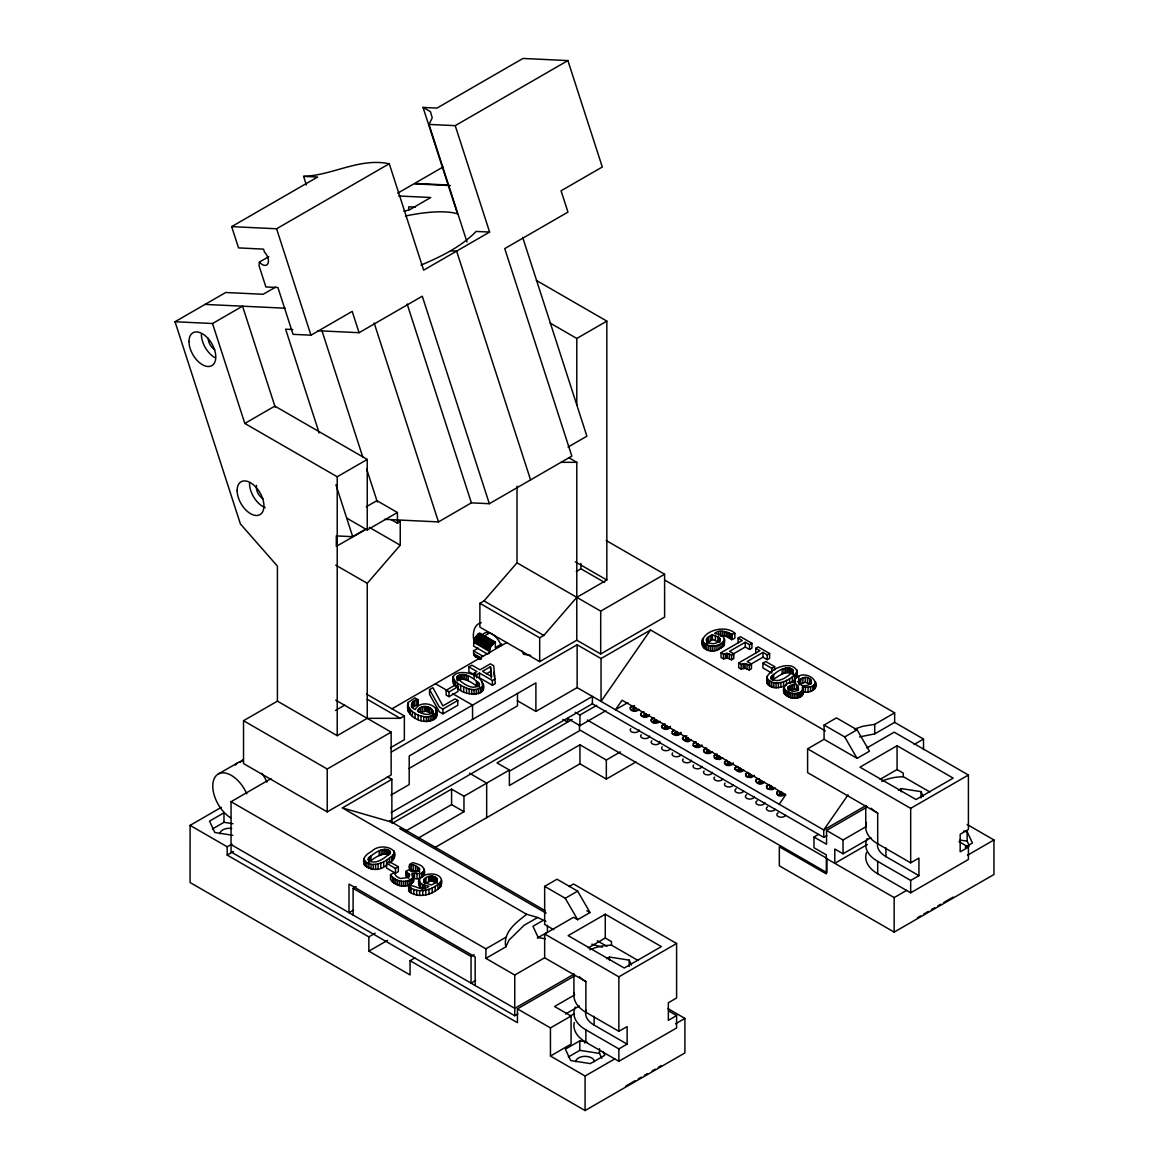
<?xml version="1.0" encoding="UTF-8"?>
<svg xmlns="http://www.w3.org/2000/svg" width="1169" height="1169" viewBox="0 0 1169 1169"><rect width="100%" height="100%" fill="white"/><g stroke="black" fill="none" stroke-linecap="round" stroke-linejoin="round"><path stroke-width="1.5" d="M221.35 807.311L190.094 825.372L190.079 882.522L585.084 1110.55L684.902 1052.933L684.902 1018.404L667.704 1008.482M414.79 957.966L410.071 960.684L410.071 974.961L368.849 951.157L368.849 936.88L227.195 855.08L227.195 846.794L231.886 844.091M406.14 830.823L451.585 804.593L451.585 789.119L391.995 823.473M418.487 837.983L463.961 811.739L463.961 796.25L509.377 770.035L509.377 785.51L579.941 744.77L606.331 760.011L620.359 751.901M575.163 975.574L517.443 1008.876L517.443 1022.685L410.071 960.684M517.005 486.187L517.005 562.815L484.01 600.91L479.889 603.292L479.889 627.11L539.683 661.625L576.785 640.203L576.799 462.325L568.938 457.78M600.691 653.997L600.705 611.139L664.606 574.242L664.606 617.1L600.691 653.997L576.785 640.203M867.383 844.486L834.783 863.321L834.783 849.03L843.039 853.779L843.039 839.985L866.317 826.527M432.808 710.884C430.689 717.138 421.351 713.85 417.479 710.884C420.226 703.723 434.459 705.725 432.808 714.054M799.011 680.373L801.452 685.487C818.417 687.445 809.503 670.655 799.011 680.373L799.011 685.136M720.089 638.654C717.182 649 696.446 641.007 712.403 634.767L719.373 637.5L720.089 641.839M633.306 708.063L634.767 708.94L635.863 707.903M646.413 714.347C640.817 712.447 648.357 716.349 644.616 713.981C642.073 716.641 649.891 713.572 645.814 716.276M654.319 720.557C659.871 721.507 652.287 718.833 655.371 721.507C660.09 720.396 652.039 718 654.728 721.828M685.662 739.451L686.203 738.267L688.059 738.443M706.617 750.396C709.788 753.479 709.028 747.312 706.617 750.863M740.605 768.369C737.011 766.279 738.487 771.423 740.678 768.574M751.068 774.901L749.344 774.462L748.993 775.295L751.156 774.813L749.344 773.98L748.759 775.631M779.942 793.196C781.725 795.797 783.522 791.72 780.03 793.488M794.73 679.671L795.417 682.886C788.476 680.811 780.965 685.75 784.224 693.407C788.213 698.916 798.529 700.406 802.825 694.62L802.548 687.036C830.078 689.169 805.236 665.044 794.73 679.671L794.73 682.857M784.224 693.407L785.144 689.564M793.152 671.225L793.196 670.334C786.693 663.817 775.675 672.087 770.868 677.333L770.839 678.21C777.414 684.625 788.301 676.442 793.152 671.225L793.152 674.396M417.991 699.646C412.072 699.749 408.814 707.026 415.258 709.568C420.139 698.58 442.744 704.805 435.935 717.737C426.174 727.352 403.1 716.918 408.229 702.511L414.966 697.893L417.991 699.646L417.991 704.396L411.999 707.713M802.825 694.62L802.913 688.585M408.566 210.303L408.858 206.781L415.419 207.103M268.797 256.654L259.416 262.061L259.021 265.655L265.904 286.96L277.915 287.516L293.054 334.334L310.969 335.182L352.19 311.392L359.073 332.697L422.272 296.21L489.343 503.707L571.816 456.085L504.745 248.588L567.959 212.1L561.062 190.795L602.298 166.992L567.886 60.583L522.967 58.45L436.987 108.089L423.046 107.416L457.474 213.825A87.47 24.841 -17.9 0 0 405.424 216.002M417.391 866.77L417.391 871.533C402.574 869.853 410.217 858.82 419.539 868.845L418.97 870.496L416.193 871.811L411.663 871.504L408.434 869.926L405.818 871.446L405.818 876.209L408.945 878.226M436.548 716.568L436.709 710.65M405.818 871.446L409.851 874.748L407.864 877.524L400.295 878.518L396.554 876.516L393.865 872.79L390.534 874.719L390.534 879.483C395.21 886.774 408.01 888.951 413.431 881.631L413.548 876.049C408.653 869.941 421.994 876.969 423.733 870.92C425.048 865.396 416.588 863.803 412.774 862.62L409.442 864.549M413.431 881.631L413.548 876.049M487.59 654.143L473.562 646.033L474.219 639.458L478.296 633.919L479.743 633.087L495.335 642.088L495.335 647.655L501.633 644.017M489.153 653.763L490.688 646.618L495.335 642.088M802.548 687.036L802.548 691.8C808.904 693.655 818.358 689.885 815.582 681.775M394.406 852.333L393.179 855.153L386.749 860.048L386.749 864.812C374.518 877.071 351.211 862.137 371.669 851.383C381.226 841.242 405.906 850.111 389.496 863.087M363.997 863.876L364.275 862.517M797.229 670.86C792.684 680.314 773.571 688.877 766.82 677.64C770.576 666.038 800.327 658.089 796.951 676.983L796.878 669.559M786.459 680.226L786.459 684.99C780.658 688.307 769.903 689.885 766.82 682.404L767.112 681.03M630.179 708.662C630.398 710.927 637.923 711.147 638.917 709.32C637.061 712.345 629.477 711.921 630.325 707.523L634.621 705.608M640.802 713.558C639.998 716.1 641.796 710.737 643.944 711.746M640.656 714.23L640.802 715.37C642.687 718.058 648.459 718.087 649.54 714.697M659.857 721.419C659.608 723.26 650.242 724.97 651.279 719.607L654.421 717.795M661.756 725.657C660.953 728.199 662.75 722.837 664.898 723.845M661.596 726.329L661.756 727.469C663.627 730.274 670.115 730.187 670.48 726.329M673.373 730.552L674.294 730.143L672.219 731.706L672.219 733.504C674.104 736.309 680.592 736.236 680.957 732.364M691.288 739.553C687.27 745.822 677.187 736.295 686.992 735.856M682.55 738.896L682.696 737.756M696.315 741.979L693.612 743.177L693.173 745.603C695.044 748.292 700.83 748.321 701.911 744.945M703.49 750.98C703.723 753.245 711.234 753.479 712.228 751.652C710.372 754.677 702.788 754.253 703.65 749.84L706.792 748.028M717.255 754.078L714.113 755.89L715.267 758.842L719.563 759.514L722.705 757.702M733.328 763.079C733.84 765.578 723.538 767.58 724.59 761.94L726.665 760.376L724.59 761.94M743.645 769.786C739.933 776.011 730.23 766.791 738.209 766.645M734.921 769.129L735.067 767.989M748.686 772.694L745.544 774.039L746.684 776.99L750.98 777.648L754.122 775.836M755.861 780.746C756.387 786.781 768.822 779.416 762.524 783.449C757.337 786.693 753.07 777.911 759.163 778.744M755.861 781.228L756.007 780.088M769.626 784.794L766.484 786.123L767.638 789.09L771.935 789.747L775.076 787.935L770.78 789.353L766.484 787.935M776.961 792.173C775.895 799.055 790.156 791.603 783.478 795.534C772.417 798.529 780.994 787.263 776.961 792.173L776.961 793.985M422.36 884.407L428.891 886.292C421.132 893.014 414.177 883.253 408.668 886.453L408.668 891.216C418.166 899.136 433.582 895.001 440.932 886.146C448.151 866.171 405.891 873.36 422.36 889.171L422.36 884.407L419.598 881.996L419.174 879.702M440.932 886.146L441.341 879.906M734.892 633.32C729.383 636.52 722.427 626.759 714.668 633.481C737.025 636.301 716.992 659.623 703.913 647.904C695.453 632.078 725.043 623.355 734.892 633.32L734.892 638.084C730.493 642.336 726.329 633.189 720.586 636.243M702.218 644.63L702.627 638.376M452.987 677.45L455.662 681.805L455.662 686.568C443.285 667.981 473.664 670.1 480.751 679.978C492.88 696.753 465.437 697.25 457.853 688.22M483.045 690.368L483.411 684.318M407.762 710.781L408.229 702.511M788.227 686.773L788.301 689.096C790.902 691.727 796.337 692.369 798.544 688.994L796.484 684.406L794.262 684.362L788.227 686.773L788.227 689.944M414.454 873.784L414.454 878.547C420.27 879.892 426.86 875.654 423.996 868.962M419.729 883.223L419.189 885.737M702.218 639.867C704.922 648.751 722.588 647.655 724.371 638.8M517.867 1013.947L514.755 1015.744L231.053 851.953L231.053 801.715L485.895 948.848L485.895 958.361L505.826 946.861C502.685 932.058 516.596 922.239 526.649 914.29L537.682 917.49L545.923 921.377M505.826 946.861L509.056 940.066L524.092 925.278L537.682 917.49M467.03 242.056L428.994 124.411L432.238 117.85L430.426 111.625L423.046 107.416M423.909 879.439L424.186 882.274L431.156 885.006C445.535 879.541 429.871 871.504 423.909 879.439L423.909 882.624M633.306 709.013L635.454 708.531M677.742 733.635L676.369 732.554L675.273 733.606M696.139 745.296C702.481 743.44 692.691 744.39 698.507 744.945M730.099 763.868L728.74 762.787L727.805 764.015M748.511 775.529L751.068 775.368M761.618 781.813L759.236 782.149M390.534 874.719C395.21 882.01 408.01 884.188 413.431 876.867M407.645 704.22C410.114 714.975 429.403 722.004 436.548 711.819M368.586 857.798L368.016 859.639C374.533 866.141 385.551 857.885 390.344 852.625L390.373 851.763C384.002 845.245 374.007 853.618 368.586 857.798L368.586 860.969M457.021 676.924C463.611 670.495 474.526 678.707 479.348 683.953L479.363 684.844C472.787 691.274 461.887 683.047 457.05 677.815L457.021 676.924L457.021 680.095M784.224 688.643C788.213 694.152 798.529 695.657 802.825 689.856M650.534 629.989L601.041 701.415L601.041 658.556L650.534 629.989L825.358 730.932M779.197 804.272L785.787 794.745L622.083 700.231L615.493 709.758L627.855 702.613M848.036 794.891L823.721 829.975L823.721 837.355L826.848 835.557M408.668 886.453C418.166 894.373 433.582 890.237 440.932 881.382M631.479 706.368L630.325 707.523M640.802 714.04L641.956 712.418M640.802 715.37L645.098 716.787L649.379 715.37M653.339 718.058L651.279 719.607M661.756 726.139L664.898 724.327M661.756 727.469L666.038 728.886L670.334 726.986M672.219 733.504L676.515 734.936L680.811 733.036M682.696 738.223L683.134 737.128M695.248 742.242L693.173 743.805M693.173 745.603L697.469 747.035L701.751 745.603M705.711 748.292L703.65 749.84M716.188 754.341L714.113 755.89M724.444 763.079L728.886 765.169L733.182 763.269M735.067 768.457L737.142 766.426M747.605 772.475L745.544 774.039M745.544 775.836L749.826 777.268L754.122 775.368M756.007 780.556L757.161 778.934M768.559 784.574L766.484 786.123M706.573 643.944L712.403 639.531L719.373 642.263L719.373 637.5M455.662 681.805C462.866 687.445 475.462 693.977 483.045 685.604M335.766 700.158L391.147 732.13L391.147 774.974L327.232 811.885L243.532 763.562L243.532 720.703L277.418 701.152L337.213 735.666L367.241 718.321L367.241 583.302L400.236 545.207L400.236 521.608L397.139 519.825M479.889 603.292L539.683 637.821L543.804 635.439L576.799 597.344L606.828 579.999L606.828 321.11L536.366 280.428M368.586 862.561C374.022 858.324 381.532 852.04 388.839 854.919L388.839 850.155M633.393 708.341L635.454 708.063M654.348 720.922L656.408 720.63L656.35 721.843M667.075 727.761L665.892 726.504L664.971 727.732M688.059 737.96C683.909 736.426 687.109 741.248 688.234 738.136M706.719 750.673L709.013 750.527M717.196 756.723L719.739 756.942L717.167 757.307M717.196 757.205L719.242 756.913L719.198 758.126M759.09 781.389L761.633 781.608M761.53 781.053C755.232 780.395 765.49 780.483 759.236 781.681M782.295 794.277C784.004 791.734 778.145 792.392 780.424 794.394M792.714 669.486L792.714 674.25C785.933 669.428 777.926 676.69 772.3 680.168L772.3 675.404M789.557 678.59L789.557 683.339L794.496 679.963L794.496 675.2M651.118 720.747L654.421 722.749L659.418 721.551M682.55 738.413L685.838 740.898L690.835 740.182M714.113 757.702L718.409 759.119L722.252 757.833M734.921 768.647L738.209 771.131L743.206 770.415M457.517 680.869C464.312 676.077 472.247 683.295 477.887 686.744L477.887 681.98M810.424 679.277L810.424 684.04L805.207 682.301L799.596 684.318L799.596 679.554M436.928 882.96L431.156 880.915L424.712 883.413L424.712 878.65M421.001 265.115C440.801 256.683 460.951 247.024 476.134 231.433L489.621 232.061L455.223 125.653L428.994 124.411M384.557 519.328L438.477 521.9L471.385 502.845L489.343 503.707M259.416 262.061L260.132 262.908A8.753 5.056 60 0 0 268.081 263.288A8.753 5.056 60 0 0 264.442 251.993L263.522 249.143L238.549 247.901L231.667 226.625L317.632 177.001L303.589 176.387L306.366 184.965M231.667 226.625L276.585 228.773L389.262 163.748L423.646 270.156L489.621 232.061M455.223 125.653L567.886 60.583M277.418 701.152L277.418 566.117L240.39 523.917L175.043 321.738L225.69 292.498L263.171 294.281L275.519 287.15M397.708 193.177L413.914 183.825L450.313 185.564M443.08 166.992L414.63 183.416L448.545 185.023M175.043 321.738L212.524 323.521L242.553 306.19L275.226 407.28M212.524 323.521L244.818 423.441L274.847 406.096L367.241 459.446L367.241 529.952L346.682 518.086M244.818 423.441L337.213 476.777L367.241 459.446M550.175 323.082L576.799 338.455L606.828 321.11M366.306 506.762L376.886 500.653L397.431 512.519L397.431 523.23L400.236 521.608M366.16 529.177L336.307 546.405L336.307 535.913L352.702 536.688L366.277 528.841M367.241 529.952L397.431 512.519M218.208 774.068L238.403 762.407A26.244 15.153 60 0 1 242.246 761.224M335.459 710.489L344.563 705.228M576.302 571.436L580.905 568.777L604.607 582.454M482.899 636.842L489.197 633.203M480.313 659.448L475.096 656.496L473.693 654.406L473.562 650.797L478.194 648.123M231.053 801.715L271.047 778.627M391.966 708.809L506.835 642.497M429.534 689.637L432.895 687.693L442.89 705.901L455.048 698.872L457.81 700.465L457.81 705.228L442.89 713.85L439.369 711.819L429.534 694.401L429.534 689.637L439.369 707.055L442.89 709.086L457.81 700.465M475.622 675.58L468.871 671.678L468.871 666.914L471.911 665.176L479.991 669.837L490.396 663.831L493.713 665.76L495.305 683.587L492.397 685.268L479.495 677.815L479.495 673.052L476.689 674.659L474.161 673.198L474.161 677.962M474.161 673.198L476.967 671.591L468.871 666.914M446.134 690.28L455.048 685.136L457.912 686.788L448.998 691.931L446.134 690.28L446.134 695.044L448.998 696.695L457.912 691.551L457.853 683.456M367.241 718.321L400.236 718.321L404.357 715.939L404.357 739.743L390.446 747.78M490.454 666.725L482.519 671.298L491.725 676.603L490.454 666.725L491.301 678.078M212.437 828.982L223.98 822.318L232.938 823.707M486.494 673.768L490.454 671.488M243.532 720.703L327.232 769.027L391.147 732.13M479.495 673.052L492.397 680.504L495.305 678.824M391.367 752.003L577.135 644.762L601.041 658.556M227.195 855.08L233.449 851.47M408.989 768.501L517.487 705.857L517.487 693.422M342.385 807.896L391.863 779.328L391.863 822.187L342.385 807.896L526.649 914.29M390.87 795.154L409.194 784.574L409.194 756.007L535.899 682.857L535.899 711.424L517.341 700.699M535.899 711.424L577.135 687.606L823.721 829.975L865.82 805.675M391.074 812.645L592.391 696.417L592.391 703.796L823.721 837.355M391.074 820.024L592.391 703.796M575.206 712.301L579.926 715.033L596.731 705.331M509.377 770.035L497 762.889L567.564 722.106L567.579 718.467L579.941 725.671L605.907 710.679M738.077 642.848L738.077 638.084L740.474 636.696L751.945 643.315L751.945 648.079L749.548 649.467L745.281 646.998L732.671 654.289M509.538 771.131L580.058 730.42M751.945 643.315L749.548 644.703L745.281 642.249L729.514 651.352L733.781 653.807L733.781 658.571L731.633 659.813L727.381 658.147L723.494 658.907L721.039 657.489L721.039 652.726L742.242 640.495L738.077 638.084M721.039 652.726L723.494 654.143L727.381 653.383L731.633 655.049L733.781 653.807M755.744 653.047L755.744 648.284L758.14 646.895L769.611 653.515L769.611 658.279L767.215 659.667L762.948 657.197L750.337 664.489M389.423 861.655L398.337 866.799L398.337 871.563L395.487 873.214L386.574 868.07L386.574 863.306L389.423 861.655L389.496 858.324M769.611 653.515L767.215 654.903L762.948 652.434L747.181 661.537L751.448 664.007L751.448 668.77L749.3 670.012L745.048 668.347L741.161 669.106L738.706 667.689L738.706 662.925L759.908 650.695L755.744 648.284M353.111 915.035L353.111 888.367L356.194 886.599M386.574 863.306L395.487 868.45L398.337 866.799M738.706 662.925L741.161 664.343L745.048 663.583L749.3 665.249L751.448 664.007M434.503 847.788L579.941 763.825L606.331 779.065L635.965 761.954M762.889 663.174L771.788 668.317L771.788 673.066L762.889 667.923L762.889 663.174L765.739 661.522L774.652 666.666L774.652 669.837M771.788 668.317L774.652 666.666M353.623 909.979L348.99 912.653L348.99 884.085L475.169 956.943L475.169 985.511M368.849 936.88L375.132 933.257M368.849 951.157L387.597 940.329M553.755 929.72L544.652 924.46L544.652 886.365L557.014 879.22L577.632 891.129L590.009 912.551L577.632 919.696L573.511 917.314L544.652 933.973L544.652 957.791L585.888 981.595L585.888 1012.281L618.869 1031.321L627.125 1026.557L627.125 1044.136L618.869 1048.9L585.888 1029.86A40.827 23.57 0 0 1 575.323 1007.094M824.087 739.319L824.087 725.028L836.463 717.883L857.082 729.792L869.444 751.214L857.082 758.36L824.087 739.319L807.604 748.832L807.604 772.636L877.7 813.113L877.7 843.799L910.68 862.839L918.936 858.075L918.936 875.669L910.68 880.432L877.7 861.378A40.827 23.57 0 0 1 867.135 838.611M569.011 886.584L573.511 883.983L676.603 943.5L676.603 997.99L668.347 1002.754L668.347 1020.332L676.603 1015.569L676.603 1027.96L618.869 1061.291L585.888 1042.237A40.827 23.57 0 0 1 574.271 1022.495M544.652 886.365L565.27 898.274L577.632 891.129M824.087 725.028L844.705 736.938L857.082 729.792M353.111 888.367L471.049 956.461L474.117 954.678M485.895 948.848L505.826 937.333M854.422 729.12L862.97 726.227L874.719 724.356L894.65 712.842L894.65 722.369L923.51 739.042L923.51 749.563M542.942 920.529L532.976 926.272L538.251 937.655L545.426 938.765M859.551 736.908L874.719 733.884L894.65 722.369M537.302 938.049L547.413 932.219L547.413 925.278M866.843 747.955L894.197 732.174L968.414 775.018L968.414 829.508L960.173 834.271L960.173 851.85L968.414 847.101L968.414 859.478L910.68 892.809L877.7 873.754A40.827 23.57 0 0 1 866.521 852.493M475.666 980.455L471.049 983.129L471.049 956.461M605.264 914.216L568.149 935.638L624.231 968.02L661.347 946.598L605.264 914.216L605.264 938.02L588.255 947.84M897.076 745.734L859.96 767.171L916.043 799.538L953.159 778.116L897.076 745.734L897.076 769.553L903.286 773.133L903.286 776.654L929.779 791.954M485.895 958.361L514.755 975.034L544.622 957.791M914.085 744.478L923.51 739.042M880.067 779.372L897.076 769.553M574.008 974.157L514.755 1008.365L231.053 844.573M967.187 824.51L993.957 839.97L993.957 874.5L894.153 932.117L779.328 865.82L779.328 846.78L826.337 873.915L826.337 854.875L813.975 847.73L813.975 837.019L818.388 834.461M813.975 837.019L826.541 844.266L826.541 830.458L867.062 807.048M606.579 958.726L609.458 957.06L629.185 960.114L631.45 964.995M898.391 790.259L901.284 788.593L920.997 791.632L923.262 796.513M574.753 994.848L554.574 1006.494L571.071 1016.022L571.071 1044.122L550.453 1056.031L550.453 1027.916L517.443 1008.876M544.652 933.973L618.869 976.831L676.603 943.5M807.604 748.832L910.68 808.349L968.414 775.018M565.445 1014.034L579.415 1005.968M843.039 853.779L870.978 837.647M569.61 1016.387L574.271 1013.698M550.453 1027.916L571.071 1016.022M586.97 1041.944L579.809 1040.834L565.372 1049.163L570.662 1060.546L590.374 1063.6L604.797 1055.271L603.292 1052.012M584.646 1042.953L585.888 1042.237L585.888 1029.86M568.266 1057.024L579.809 1050.361L599.522 1053.401L601.787 1058.281M965.214 847.189L972.433 843.024L967.143 831.641L963.563 831.086M550.453 1056.031L585.084 1076.021L614.719 1058.924M675.536 1023.81L684.902 1018.404M894.153 932.117L894.153 897.587L906.633 890.398M967.45 855.27L993.957 839.97M625.78 1086.103L635.059 1080.74M638.157 1078.958L641.24 1077.175M644.338 1075.378L647.436 1073.595M652.068 1070.921L655.166 1069.138M658.249 1067.355L661.347 1065.558M917.592 917.621L920.69 915.838M923.788 914.056L928.42 911.367M931.518 909.584L934.601 907.802M937.699 906.019L940.797 904.221M943.88 902.439L953.159 897.091M568.017 447.084L586.896 436.198L522.66 237.336M572.152 719.476L567.564 722.106L562.873 719.403M708.984 751.462L706.69 751.272L709.013 751.009M708.984 751.945L706.69 751.74M769.743 786.781L772.022 786.985L770.926 788.505M770.985 786.036C766.616 786.679 775.383 788.14 769.699 787.731M363.997 859.113C368.045 867.763 380.436 864.271 386.749 860.048M797.565 685.896L797.565 690.66L796.484 689.169L794.262 689.125L789.411 690.543L789.411 685.779M797.214 681.79L800.531 680.504M429.929 707.888L429.929 712.652L425.706 711.22L420.402 712.462L420.402 707.698M676.997 733.562C680.08 731.852 673.037 731.736 675.974 733.548M403.86 211.253L409.165 209.996L430.776 197.517L398.644 195.983M477.58 656.744L475.096 656.496M303.589 176.387C332.975 175.248 359.555 157.552 389.262 163.748M903.286 776.654L895.995 777.21A40.827 23.57 0 0 0 881.718 781.272M637.967 960.421L611.475 945.122L604.183 945.677A40.827 23.57 0 0 0 589.892 949.754M561.164 462.325L576.799 462.325M450.635 250.824L456.626 251.116L530.58 479.904M205.072 304.408L285.163 308.207M292.791 329.526L285.616 329.19L319.152 432.939M317.866 330.725L359.073 332.697M646.34 714.902L644.265 715.311M530.697 655.385L523.537 654.275L522.017 651.031M959.983 840.043L967.143 841.154L969.408 846.035M232.748 835.28L214.833 832.503L209.543 821.12L223.98 812.791L223.98 822.318M770.576 788.505L769.699 788.198M406.301 830.516L399.71 828.616L546.098 913.135M591.792 944.187L602.298 947.211M635.454 707.581L633.583 707.698L633.379 708.94M738.823 769.83L738.574 768.501L740.605 768.851M606.185 540.516L664.606 574.242M664.986 580.248L894.65 712.842M575.353 561.836L606.828 579.999M517.005 562.815L600.705 611.139M958.989 841.651L968.414 847.101M391.25 519.65L397.431 523.23M369.302 527.351L400.236 545.207M484.01 600.91L543.804 635.439M877.408 844.719A29.152 16.834 0 0 0 885.941 856.614L918.936 875.669M826.541 830.458L843.039 839.985M479.012 633.452L494.619 642.453M477.58 634.504L493.172 643.505M476.894 635.176L492.485 644.177M476.236 635.921L491.842 644.923M475.637 636.74L491.228 645.741M475.096 637.616L490.688 646.618M474.614 638.522L490.22 647.524M474.219 639.458L489.826 648.459M473.913 640.393L489.504 649.394M473.693 641.328L489.285 650.329M473.562 642.234L489.153 651.235M335.766 565.138L367.241 583.302M473.562 650.797L482.914 656.204M473.562 653.661L481.35 658.162M473.693 654.406L481.482 658.907M587.364 720.06L826.892 858.367L826.892 872.644L579.488 729.807L579.488 724.444M473.913 655.078L480.152 658.673M826.337 858.441L894.153 897.587M474.219 655.648L480.459 659.258M435.438 683.719L447.8 690.864M452.447 693.538L472.554 705.141L472.554 719.432M366.598 694.138L404.357 715.939M367.198 699.252L400.236 718.321M469.485 773.22L486.669 783.142L486.669 817.672M451.585 789.119L463.961 796.25M451.585 804.593L463.961 811.739M387.377 776.742L391.863 779.328M586.867 910.739L590.009 912.551M605.264 938.02L611.475 941.615L611.475 945.122M390.256 820.901L393.398 822.728M389.511 820.828L545.309 910.768M597.227 940.753L606.872 946.32M668.741 1011.039L676.603 1015.569M586.034 1010.264A29.152 16.834 0 0 0 594.13 1025.096L627.125 1044.136M190.094 825.372L227.195 846.794M478.296 633.919L493.873 642.935M771.613 786.196L771.818 787.278L769.699 787.248M698.536 744.478L696.227 745.223M688.059 738.91L685.911 739.349M740.605 769.319L738.881 768.881L738.121 769.889M393.076 854.568L394.406 857.096M844.705 736.938L857.082 758.36M565.27 898.274L577.632 919.696M423.573 872.79L424.069 874.733M761.633 781.14L759.821 780.497L759.061 781.506M413.008 879.307L413.548 880.798M407.148 303.998L471.385 502.845M374.182 323.053L438.477 521.9M321.972 330.783L362.77 457.006M366.686 469.12L377.309 501.969M276.585 228.773L310.969 335.182M335.927 484.814L352.702 536.688M796.878 674.323L797.229 675.609M802.548 691.8L802.913 693.334M815.334 685.399L815.582 686.539M493.917 672.146L494.516 677.056M724.371 643.549L724.385 644.82M579.926 715.033L579.941 725.671M967.143 831.641L967.143 841.154M920.997 791.632L920.997 797.989M910.68 808.349L910.68 862.839M910.68 880.432L910.68 892.809M901.284 788.593L901.284 791.764M885.941 847.832L885.941 856.614M877.7 861.378L877.7 873.754M874.719 724.356L874.719 733.884M865.747 805.47L865.747 827.126M815.421 682.886L815.421 687.635M814.851 683.953L814.851 688.702M813.887 684.946L813.887 689.71M812.601 685.838L812.601 690.601M811.344 680.621L811.344 683.792M811.023 679.92L811.023 683.091M810.512 686.744L810.512 691.507M809.591 678.692L809.591 683.456M808.071 687.27L808.071 692.033M807.487 677.83L807.487 682.594M805.383 687.387L805.383 692.15M805.207 677.538L805.207 682.301M802.898 677.83L802.898 682.594M802.095 690.996L802.095 695.76M800.75 678.721L800.75 683.485M800.663 692.077L800.663 696.841M799.26 692.735L799.26 697.498M798.792 676.266L798.792 681.03M798.325 687.182L798.325 690.353M797.726 693.188L797.726 697.951M796.484 684.406L796.484 689.169M796.031 673.665L796.031 678.429M796.045 693.436L796.045 698.2M794.262 684.362L794.262 689.125M794.233 693.465L794.233 698.229M792.45 684.596L792.45 689.345M792.334 676.851L792.334 681.6M792.377 693.305L792.377 698.054M791.647 668.683L791.647 673.446M790.887 685.063L790.887 689.827M790.624 692.925L790.624 697.688M790.302 668.083L790.302 672.847M788.87 667.806L788.87 672.57M788.958 692.34L788.958 697.104M787.336 667.82L787.336 672.57M787.365 691.551L787.365 696.315M785.948 690.616L785.948 695.38M785.7 668.113L785.7 672.876M784.896 689.637L784.896 694.401M784.384 685.662L784.384 690.426M783.975 668.653L783.975 673.417M783.961 686.598L783.917 692.369M783.581 681.498L783.581 686.261M782.09 669.442L782.09 674.206M780.892 682.389L780.892 687.153M778.393 682.901L778.393 687.664M776.07 683.032L776.07 687.796M773.673 674.308L773.673 679.072M773.849 682.828L773.849 687.577M771.745 682.243L771.745 687.007M771.365 676.398L771.365 679.584M769.772 681.322L769.772 686.086M768.15 680.168L768.15 684.917M767.215 654.903L767.215 659.667M767.112 676.266L767.171 683.69M766.82 677.64L766.82 682.404M762.948 652.434L762.948 657.197M749.548 644.703L749.548 649.467M749.3 665.249L749.3 670.012M747.02 664.138L747.02 668.902M745.281 642.249L745.281 646.998M745.048 663.583L745.048 668.347M744.112 663.539L744.112 668.303M743.163 663.641L743.163 668.405M741.161 664.343L741.161 669.106M731.867 635.059L731.867 639.823M731.706 634.972L731.706 639.735M731.633 655.049L731.633 659.813M730.903 634.022L730.903 638.771M729.398 632.911L729.398 637.675M729.354 653.939L729.354 658.702M727.805 632.137L727.805 636.9M727.381 653.383L727.381 658.147M726.446 653.339L726.446 658.103M726.124 631.611L726.124 636.374M725.496 653.442L725.496 658.205M724.356 631.318L724.356 636.082M723.83 641.313L723.83 646.062M723.494 654.143L723.494 658.907M722.5 631.275L722.5 636.038M722.69 642.526L722.69 647.29M720.922 643.739L720.922 648.503M720.586 631.479L720.586 634.65M719.037 644.66L719.037 649.423M718.643 631.903L718.643 635.088M717.912 636.462L717.912 641.226M717.006 645.317L717.006 650.081M715.384 635.41L715.384 640.174M714.917 645.712L714.917 650.475M712.798 645.872L712.798 650.636M712.403 634.767L712.403 639.531M711.746 635.103L711.746 639.867M710.854 635.6L710.854 640.349M710.781 645.785L710.781 650.548M708.794 636.915L708.794 641.679M708.779 645.434L708.779 650.198M707.391 638.113L707.391 642.862M706.909 644.864L706.909 649.628M706.573 639.18L706.573 642.351M705.331 644.119L705.331 648.868M703.913 643.14L703.913 647.904M702.92 642.102L702.92 646.852M702.364 641.007L702.364 645.77M684.771 736.192L683.85 736.602M672.672 731.093L672.219 731.706M629.185 960.114L629.185 966.471M618.869 976.831L618.869 1031.321M618.869 1048.9L618.869 1061.291M609.458 957.06L609.458 960.246M606.331 760.011L606.331 779.065M599.522 1048.651L599.522 1053.401M594.13 1016.299L594.13 1025.096M585.084 1076.021L585.084 1110.55M580.905 563.414L580.905 568.777M579.941 744.77L579.941 763.825M579.809 1040.834L579.809 1050.361M577.135 644.762L577.135 687.606M576.799 338.455L576.799 405.351M573.921 973.952L573.921 995.608M539.683 637.821L539.683 661.625M514.755 975.034L514.755 1015.744M492.397 680.504L492.397 685.268M482.286 681.542L482.286 684.713M482.052 686.817L482.052 691.58M480.444 687.957L480.444 692.72M479.348 683.953L479.348 687.138M478.852 683.003L478.852 686.174M478.442 688.892L478.442 693.655M476.689 674.659L476.689 677.845M476.455 680.869L476.455 685.633M476.309 689.462L476.309 694.225M474.059 689.652L474.059 694.415M471.692 689.491L471.692 694.254M469.178 688.95L469.178 693.714M468.214 676.091L468.214 680.855M466.402 675.317L466.402 680.08M466.504 688.073L466.504 692.837M464.59 674.761L464.59 679.51M463.684 686.831L463.684 691.595M462.968 674.455L462.968 679.218M461.419 674.425L461.419 679.189M460.688 685.239L460.688 690.002M459.958 674.703L459.958 679.467M458.555 675.317L458.555 680.08M457.517 676.106L457.517 679.277M454.127 680.241L454.127 685.005M453.353 676.179L453.236 683.573M448.998 691.931L448.998 696.695M442.89 709.086L442.89 713.85M439.836 882.946L439.836 887.709M437.966 884.612L437.966 889.375M437.221 878.84L437.279 882.785M436.928 878.197L436.928 881.382M435.935 712.973L435.935 717.737M435.73 708.224L435.73 711.395M435.642 877.13L435.642 881.894M435.204 886.409L435.204 891.173M434.956 714.04L434.956 718.803M434.634 876.648L434.634 881.411M433.655 714.96L433.655 719.724M433.553 876.326L433.553 881.09M432.53 710.138L432.53 713.309M432.384 876.165L432.384 880.929M431.975 709.393L431.975 714.157M431.975 715.779L431.975 720.542M432.194 887.958L432.194 892.707M431.156 876.151L431.156 880.915M430.163 716.349L430.163 721.112M429.871 876.312L429.871 881.061M429.008 889.229L429.008 893.978M428.585 876.633L428.585 881.397M428.482 707.157L428.482 711.921M428.278 716.67L428.278 721.434M427.109 706.69L427.109 711.453M426.32 716.758L426.32 721.521M425.969 877.817L425.969 882.566M425.706 706.456L425.706 711.22M425.808 890.135L425.808 894.899M425.238 885.62L425.238 888.791M424.215 706.441L424.215 711.205M423.733 716.524L423.733 721.288M423.733 870.92L423.733 875.683M423.748 885.094L423.748 888.265M422.973 871.826L422.973 876.589M422.74 890.603L422.74 895.366M422.199 706.85L422.199 711.614M421.761 872.673L421.761 877.437M421.03 715.896L421.03 720.645M420.256 882.858L420.256 887.622M419.539 868.845L419.539 872.016M419.613 873.55L419.598 886.76M419.627 890.676L419.627 895.439M418.575 709.159L418.575 712.33M418.78 867.749L418.78 870.92M418.151 714.814L418.151 719.563M417.83 699.734L417.83 704.498M417.055 873.901L417.055 878.664M416.675 890.34L416.675 895.103M416.164 700.202L416.164 704.951M415.477 865.893L415.477 870.657M415.053 713.207L415.053 717.971M414.264 701.064L414.264 705.828M413.826 889.536L413.826 894.285M413.271 865.235L413.271 869.999M412.993 877.729L412.993 882.493M412.92 701.984L412.92 706.748M412.365 711.468L412.365 716.232M411.999 702.949L411.999 706.12M412.131 873.214L412.131 876.385M412.16 878.62L412.16 883.384M411.503 703.972L411.503 707.143M411.283 864.87L411.283 869.619M411.006 888.177L411.006 892.941M410.86 879.497L410.86 884.261M410.173 709.641L410.173 714.405M409.632 864.665L409.632 869.415M409.734 887.373L409.734 892.122M409.194 880.301L409.194 885.065M408.945 873.462L408.945 876.633M408.58 707.786L408.58 712.549M407.382 880.871L407.382 885.634M407.163 872.22L407.163 876.984M405.468 881.221L405.468 885.985M403.48 881.353L403.48 886.117M401.391 881.236L401.391 886M399.374 880.856L399.374 885.62M397.402 880.199L397.402 884.962M395.487 868.45L395.487 873.214M395.517 879.278L395.517 884.027M394.055 851.032L394.099 858.47M393.851 878.197L393.851 882.96M393.179 855.153L393.179 859.916M392.433 876.998L392.433 881.762M391.644 856.702L391.644 861.451M389.891 850.944L389.891 854.115M387.494 849.556L387.494 854.32M386.062 849.264L386.062 854.028M384.528 849.279L384.528 854.042M383.666 861.699L383.666 866.448M382.877 849.571L382.877 854.334M381.109 850.126L381.109 854.89M380.787 862.956L380.787 867.719M379.194 850.944L379.194 855.708M378.098 863.847L378.098 868.611M375.6 864.359L375.6 869.122M373.262 864.505L373.262 869.268M370.909 855.708L370.909 860.472M371.041 864.286L371.041 869.049M369.579 856.745L369.579 861.509M368.936 863.716L368.936 868.479M366.964 862.795L366.964 867.544M365.342 861.626L365.342 866.39M364.348 860.413L364.348 865.162M337.213 476.777L337.213 735.666M327.232 769.027L327.232 811.885M239.996 762.524A26.244 15.153 60 0 1 242.947 759.792M474 641.547A26.244 15.153 60 0 1 481.277 622.639M482.636 634.782A15.168 8.753 60 0 1 501.209 645.507M585.888 1012.281A40.827 23.57 0 0 1 574.271 992.539M585.888 981.595A40.827 23.57 0 0 1 579.4 976.714M485.135 637.134A13.122 7.569 60 0 1 489.943 639.911M231.33 818.227A26.244 15.153 60 0 1 214.964 777.253A26.244 15.153 60 0 1 246.761 793.809M235.466 765.14A26.244 15.153 60 0 1 237.322 763.152M261.841 773.264A26.244 15.153 60 0 1 266.956 782.149M214.76 349.706A9.337 5.392 60 0 1 208.155 338.279M262.908 498.681A9.337 5.392 60 0 1 256.537 485.413M265.231 507.653A18.952 10.945 60 0 1 249.494 483.323M214.76 357.568A18.952 10.945 60 0 1 201.36 334.349M877.7 813.113A40.827 23.57 0 0 1 871.212 808.232M877.7 843.799A40.827 23.57 0 0 1 866.521 822.523M219.977 833.672A9.337 5.392 0 0 1 231.725 828.47M575.762 1061.744A9.337 5.392 0 0 1 585.084 1056.352A9.337 5.392 0 0 1 594.422 1061.744M670.334 748.788A4.442 2.572 0 0 1 664.343 750.498A4.442 2.572 0 0 1 662.195 746.845M680.811 754.838A4.442 2.572 0 0 1 674.82 756.548A4.442 2.572 0 0 1 672.672 752.894M691.434 760.23A4.442 2.572 0 0 1 685.838 762.699A4.442 2.572 0 0 1 683.134 758.944M701.911 766.265A4.442 2.572 0 0 1 696.315 768.749A4.442 2.572 0 0 1 693.612 764.994M712.374 772.314A4.442 2.572 0 0 1 706.792 774.799A4.442 2.572 0 0 1 704.089 771.029M722.705 779.022A4.442 2.572 0 0 1 716.714 780.731A4.442 2.572 0 0 1 714.566 777.078M639.063 729.982A4.442 2.572 0 0 1 633.466 732.466A4.442 2.572 0 0 1 630.778 728.711M649.54 736.032A4.442 2.572 0 0 1 643.944 738.516A4.442 2.572 0 0 1 641.24 734.746M659.857 741.424A4.442 2.572 0 0 1 654.991 744.624A4.442 2.572 0 0 1 651.717 740.795M733.182 785.071A4.442 2.572 0 0 1 727.191 786.781A4.442 2.572 0 0 1 725.043 783.128M743.645 791.121A4.442 2.572 0 0 1 737.142 792.684A4.442 2.572 0 0 1 736.222 788.651M754.283 796.513A4.442 2.572 0 0 1 748.131 798.88A4.442 2.572 0 0 1 746.684 794.686M764.745 802.548A4.442 2.572 0 0 1 758.608 804.93A4.442 2.572 0 0 1 757.161 800.736M775.076 809.269A4.442 2.572 0 0 1 768.559 810.818A4.442 2.572 0 0 1 767.638 806.785M785.553 815.304A4.442 2.572 0 0 1 779.036 816.868A4.442 2.572 0 0 1 778.116 812.835M664.723 726.68C667.104 729.661 668.127 724.181 664.723 726.68M664.723 726.212C667.104 729.193 668.127 723.699 664.723 726.212M675.2 732.247C677.582 735.243 678.604 729.748 675.2 732.247M717.094 756.445C719.476 759.426 720.499 753.932 717.094 756.445M727.571 762.962C729.953 765.943 730.976 760.464 727.571 762.962M727.571 762.48C729.953 765.476 730.976 759.982 727.571 762.48M779.942 792.728C782.324 795.709 783.347 790.215 779.942 792.728M237.132 490.469A18.952 10.945 60 0 0 257.238 515.471A18.952 10.945 60 0 0 257.238 488.671A18.952 10.945 60 0 0 237.132 490.469M188.983 341.494A18.952 10.945 60 0 0 209.09 366.496A18.952 10.945 60 0 0 209.09 339.697A18.952 10.945 60 0 0 188.983 341.494"/></g></svg>
